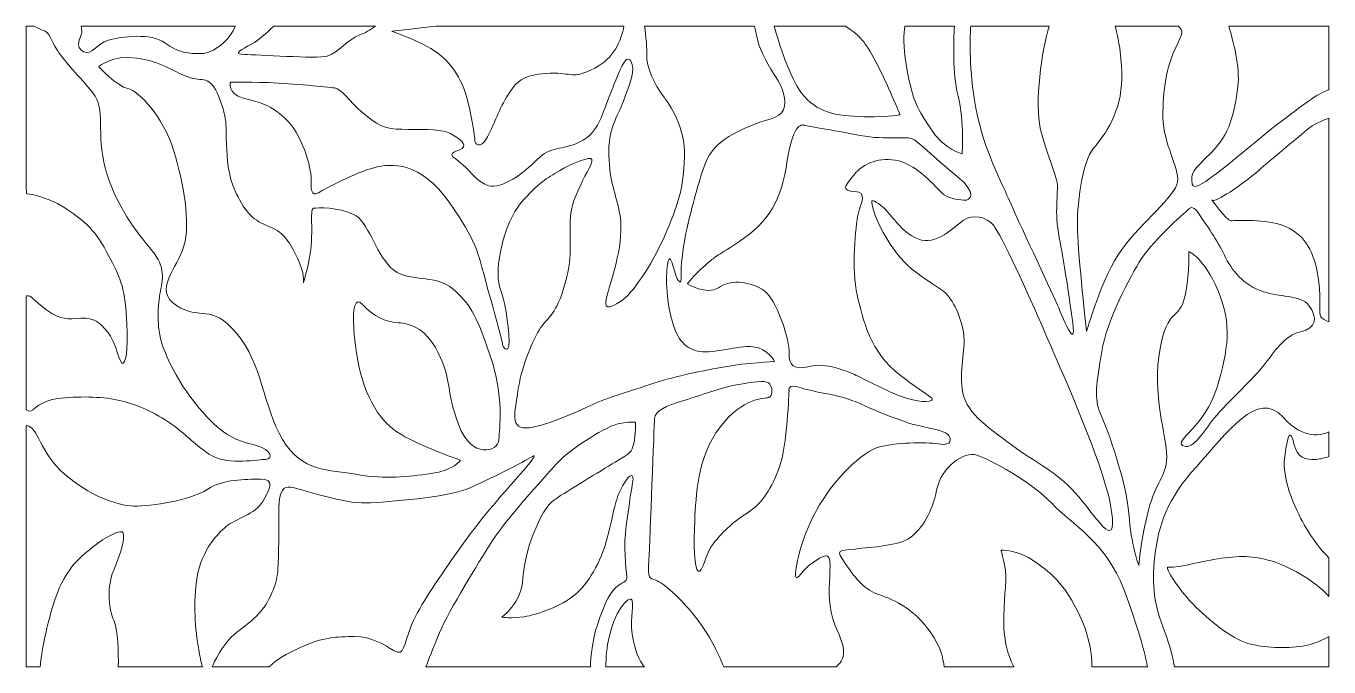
# Model space of a CAD drawing. Header units: millimetres. Extents: x -1200 to 1200, y -590 to 590.
import ezdxf

# ---------------------------------------------------------------- set-up
doc = ezdxf.new("R2010")
doc.units = ezdxf.units.MM
doc.header["$MEASUREMENT"] = 0
doc.layers.add('Layer 1', color=7, linetype='Continuous')

msp = doc.modelspace()

# ---------------------------------------------------------------- linework, layer by layer
at = {"layer": 'Layer 1', "color": 250, "lineweight": 20}
for points, knots in [([(-1200.05, -115.9021), (-1200.05, -115.9021), (-1200.05, 92.1774), (-1200.05, 92.1774), (-1199.5379, 92.8478), (-1199.0435, 93.2616), (-1198.5743, 93.3526), (-1190.216, 94.9749), (-1187.6726, 85.7826), (-1161.5074, 66.8566), (-1135.3427, 47.932), (-1123.9389, 50.826), (-1098.8912, 52.1111), (-1073.8443, 53.3963), (-1065.2561, 44.6835), (-1049.6998, 26.6284), (-1034.1432, 8.5728), (-1027.6093, -35.8704), (-1021.0753, -30.7781), (-1014.5417, -25.686), (-1011.1192, 5.3327), (-1015.4756, 61.813), (-1019.8311, 118.2937), (-1030.4099, 133.5701), (-1052.1885, 175.2365), (-1073.9678, 216.9023), (-1098.8581, 235.8834), (-1130.2822, 256.2537), (-1161.7066, 276.624), (-1199.1567, 281.5791), (-1199.1567, 281.5791), (-1199.1567, 281.5791), (-1200.05, 294.8905), (-1200.05, 294.8905), (-1200.05, 294.8905), (-1200.05, 589.9734), (-1200.05, 589.9734), (-1200.05, 589.9734), (-1185.0834, 589.9734), (-1185.0834, 589.9734), (-1179.0735, 586.4935), (-1173.5944, 583.7363), (-1169.8657, 582.7146), (-1156.0563, 578.9288), (-1157.0522, 567.8027), (-1142.2677, 544.9897), (-1127.4826, 522.1749), (-1102.6776, 498.7468), (-1077.1512, 467.2143), (-1051.6246, 435.6818), (-1072.3348, 394.833), (-1053.5513, 326.751), (-1034.7674, 258.6674), (-996.1853, 209.9582), (-968.8051, 177.5511), (-941.4261, 145.1444), (-948.7489, 124.1851), (-953.3486, 97.0935), (-957.9478, 70.0018), (-960.1884, 29.6634), (-946.0769, -5.0913), (-931.9653, -39.847), (-912.9875, -76.774), (-874.5455, -120.9411), (-836.1035, -165.1092), (-812.2594, -173.0729), (-778.1969, -181.7619), (-744.1344, -190.4511), (-746.567, -207.8283), (-758.7326, -207.8283), (-770.898, -207.8283), (-826.3712, -218.6891), (-857.0276, -201.3117), (-887.684, -183.9345), (-895.956, -169.4532), (-926.6126, -147.0079), (-957.2687, -124.5615), (-988.6095, -109.7083), (-1019.1615, -101.3582), (-1049.7134, -93.0082), (-1088.4787, -91.4197), (-1128.4282, -94.3917), (-1168.3775, -97.3638), (-1180.6796, -111.4247), (-1187.344, -116.6751), (-1194.0083, -121.9241), (-1199.8885, -116.6751), (-1199.8885, -116.6751), (-1199.8885, -116.6751), (-1200.05, -115.9021), (-1200.05, -115.9021)], [0, 0, 0, 0, 0.033333333, 0.033333333, 0.033333333, 0.066666667, 0.066666667, 0.066666667, 0.1, 0.1, 0.1, 0.133333333, 0.133333333, 0.133333333, 0.166666667, 0.166666667, 0.166666667, 0.2, 0.2, 0.2, 0.233333333, 0.233333333, 0.233333333, 0.266666667, 0.266666667, 0.266666667, 0.3, 0.3, 0.3, 0.333333333, 0.333333333, 0.333333333, 0.366666667, 0.366666667, 0.366666667, 0.4, 0.4, 0.4, 0.433333333, 0.433333333, 0.433333333, 0.466666667, 0.466666667, 0.466666667, 0.5, 0.5, 0.5, 0.533333333, 0.533333333, 0.533333333, 0.566666667, 0.566666667, 0.566666667, 0.6, 0.6, 0.6, 0.633333333, 0.633333333, 0.633333333, 0.666666667, 0.666666667, 0.666666667, 0.7, 0.7, 0.7, 0.733333333, 0.733333333, 0.733333333, 0.766666667, 0.766666667, 0.766666667, 0.8, 0.8, 0.8, 0.833333333, 0.833333333, 0.833333333, 0.866666667, 0.866666667, 0.866666667, 0.9, 0.9, 0.9, 0.933333333, 0.933333333, 0.933333333, 0.966666667, 0.966666667, 0.966666667, 1, 1, 1, 1]), ([(-1098.2996, 589.9734), (-1098.2996, 589.9734), (-815.0293, 589.9734), (-815.0293, 589.9734), (-823.3909, 564.0734), (-855.7658, 539.3072), (-876.8302, 539.3072), (-900.1878, 539.3072), (-918.9748, 540.063), (-944.363, 558.9515), (-969.7516, 577.8407), (-1024.2617, 570.8032), (-1047.9574, 564.0625), (-1071.6531, 557.3222), (-1077.9253, 534.5071), (-1094.3034, 542.804), (-1110.6813, 551.0992), (-1099.879, 569.766), (-1097.788, 575.4699), (-1097.0475, 577.4901), (-1097.4598, 583.3051), (-1098.2996, 589.9734)], [0, 0, 0, 0, 0.142857143, 0.142857143, 0.142857143, 0.285714286, 0.285714286, 0.285714286, 0.428571429, 0.428571429, 0.428571429, 0.571428571, 0.571428571, 0.571428571, 0.714285714, 0.714285714, 0.714285714, 0.857142857, 0.857142857, 0.857142857, 1, 1, 1, 1]), ([(-60.8589, 589.9734), (-60.8589, 589.9734), (141.7937, 589.9734), (141.7937, 589.9734), (143.8985, 580.3319), (146.1122, 570.3308), (147.7657, 563.1964), (152.0966, 544.5071), (170.2863, 512.2851), (181.5471, 495.5303), (192.8074, 478.7755), (202.7682, 452.3537), (194.9728, 435.5985), (187.1768, 418.8434), (164.2232, 419.4872), (130.4415, 404.6659), (96.6603, 389.8439), (66.0602, 372.3701), (53.3409, 342.0893), (40.6219, 311.8082), (27.4973, 258.6944), (20.1534, 230.0746), (12.8095, 201.4541), (6.5147, 156.7032), (6.5147, 136.4098), (6.5147, 116.1154), (6.4863, 117.6232), (1.4122, 121.258), (-3.6618, 124.8932), (-12.3061, 175.5042), (-16.8163, 158.1682), (-21.3263, 140.832), (-22.6942, 96.2881), (-11.6731, 53.2389), (-0.6515, 10.1898), (16.2021, -5.2918), (41.3227, -9.3685), (66.4434, -13.4469), (110.7472, 2.1847), (139.0654, -0.5338), (167.3829, -3.2527), (178.8016, -27.7185), (178.8016, -27.7185), (178.8016, -27.7185), (125.6775, -30.3818), (87.7297, -37.2254), (49.7818, -44.0701), (-2.9999, -54.0561), (-43.6146, -67.6106), (-84.2294, -81.1654), (-130.8583, -94.9772), (-157.4164, -107.1917), (-183.9746, -119.4066), (-235.9919, -144.2297), (-273.3102, -149.5461), (-310.6287, -154.8623), (-299.1152, -120.0096), (-293.9542, -81.612), (-288.7931, -43.2149), (-269.4431, 6.3327), (-254.957, 30.0427), (-240.4707, 53.7539), (-225.5019, 55.909), (-210.5326, 104.0484), (-195.5638, 152.1889), (-197.495, 174.4625), (-197.9781, 215.417), (-198.4607, 256.3724), (-191.6568, 268.0352), (-179.4255, 295.3344), (-167.1946, 322.634), (-155.5933, 337.1055), (-157.765, 344.2146), (-159.9365, 351.3237), (-193.815, 337.7517), (-217.2694, 323.5339), (-240.7236, 309.3152), (-256.6745, 301.8156), (-288.4897, 264.3126), (-320.3047, 226.8096), (-337.9258, 142.7838), (-327.6587, 110.7009), (-317.3912, 78.618), (-314.6532, 62.8312), (-310.5463, 22.0914), (-306.4394, -18.6485), (-321.8404, -3.3714), (-322.1826, 2.7399), (-322.5247, 8.8506), (-330.6045, 38.3397), (-350.3573, 109.4488), (-370.1099, 180.5586), (-368.7439, 191.0093), (-420.8831, 265.6349), (-473.0226, 340.2616), (-526.6516, 338.0443), (-559.425, 329.1776), (-592.1979, 320.3117), (-647.4784, 291.8921), (-661.538, 282.8881), (-675.5972, 273.8845), (-675.3023, 292.9342), (-674.897, 309.8371), (-674.4909, 326.7412), (-690.779, 391.8212), (-723.7543, 420.9536), (-756.7285, 450.0872), (-771.8423, 449.0644), (-800.3521, 457.2423), (-828.8615, 465.4199), (-823.7089, 486.3753), (-823.7089, 486.3753), (-823.7089, 486.3753), (-800.4593, 487.5824), (-753.503, 485.7681), (-706.5473, 483.9526), (-647.1401, 477.7679), (-632.1746, 476.0553), (-617.2094, 474.342), (-609.1904, 454.794), (-576.052, 427.2042), (-542.9127, 399.6138), (-529.6165, 400.1986), (-496.1262, 399.7656), (-462.636, 399.3322), (-432.5906, 399.9545), (-418.3527, 392.2142), (-404.1158, 384.4736), (-391.521, 375.9185), (-394.2592, 367.3627), (-396.9972, 358.8069), (-431.2217, 360.0298), (-407.4015, 344.1408), (-383.5808, 328.2511), (-371.8081, 302.9935), (-347.9885, 296.0674), (-324.1683, 289.1413), (-283.1521, 319.2619), (-258.4542, 344.3048), (-233.7565, 369.3493), (-213.9998, 360.5718), (-179.6709, 376.5349), (-145.3422, 392.497), (-139.157, 428.317), (-122.3957, 468.7611), (-105.6345, 509.2038), (-96.5742, 539.5372), (-86.1553, 525.3818), (-75.7359, 511.2268), (-88.8731, 481.5678), (-99.7453, 451.909), (-110.6172, 422.2502), (-128.0481, 402.0324), (-126.5699, 351.4333), (-125.0911, 300.8349), (-114.0026, 286.5345), (-105.8706, 240.3355), (-97.7388, 194.1363), (-119.7525, 128.8374), (-129.1682, 97.0436), (-138.5844, 65.2497), (-125.9087, 69.5614), (-104.9032, 83.0333), (-83.8989, 96.5048), (-49.688, 145.4314), (-24.2931, 202.4677), (1.1009, 259.5032), (11.1319, 292.2348), (12.8121, 348.7331), (14.4921, 405.2321), (-14.07, 444.7321), (-27.5106, 462.7302), (-40.9511, 480.7308), (-58.7603, 515.7299), (-56.7447, 535.73), (-55.5893, 547.189), (-58.3181, 571.3904), (-60.8589, 589.9734)], [0, 0, 0, 0, 0.016949153, 0.016949153, 0.016949153, 0.033898305, 0.033898305, 0.033898305, 0.050847458, 0.050847458, 0.050847458, 0.06779661, 0.06779661, 0.06779661, 0.084745763, 0.084745763, 0.084745763, 0.101694915, 0.101694915, 0.101694915, 0.118644068, 0.118644068, 0.118644068, 0.13559322, 0.13559322, 0.13559322, 0.152542373, 0.152542373, 0.152542373, 0.169491525, 0.169491525, 0.169491525, 0.186440678, 0.186440678, 0.186440678, 0.203389831, 0.203389831, 0.203389831, 0.220338983, 0.220338983, 0.220338983, 0.237288136, 0.237288136, 0.237288136, 0.254237288, 0.254237288, 0.254237288, 0.271186441, 0.271186441, 0.271186441, 0.288135593, 0.288135593, 0.288135593, 0.305084746, 0.305084746, 0.305084746, 0.322033898, 0.322033898, 0.322033898, 0.338983051, 0.338983051, 0.338983051, 0.355932203, 0.355932203, 0.355932203, 0.372881356, 0.372881356, 0.372881356, 0.389830508, 0.389830508, 0.389830508, 0.406779661, 0.406779661, 0.406779661, 0.423728814, 0.423728814, 0.423728814, 0.440677966, 0.440677966, 0.440677966, 0.457627119, 0.457627119, 0.457627119, 0.474576271, 0.474576271, 0.474576271, 0.491525424, 0.491525424, 0.491525424, 0.508474576, 0.508474576, 0.508474576, 0.525423729, 0.525423729, 0.525423729, 0.542372881, 0.542372881, 0.542372881, 0.559322034, 0.559322034, 0.559322034, 0.576271186, 0.576271186, 0.576271186, 0.593220339, 0.593220339, 0.593220339, 0.610169492, 0.610169492, 0.610169492, 0.627118644, 0.627118644, 0.627118644, 0.644067797, 0.644067797, 0.644067797, 0.661016949, 0.661016949, 0.661016949, 0.677966102, 0.677966102, 0.677966102, 0.694915254, 0.694915254, 0.694915254, 0.711864407, 0.711864407, 0.711864407, 0.728813559, 0.728813559, 0.728813559, 0.745762712, 0.745762712, 0.745762712, 0.762711864, 0.762711864, 0.762711864, 0.779661017, 0.779661017, 0.779661017, 0.796610169, 0.796610169, 0.796610169, 0.813559322, 0.813559322, 0.813559322, 0.830508475, 0.830508475, 0.830508475, 0.847457627, 0.847457627, 0.847457627, 0.86440678, 0.86440678, 0.86440678, 0.881355932, 0.881355932, 0.881355932, 0.898305085, 0.898305085, 0.898305085, 0.915254237, 0.915254237, 0.915254237, 0.93220339, 0.93220339, 0.93220339, 0.949152542, 0.949152542, 0.949152542, 0.966101695, 0.966101695, 0.966101695, 0.983050847, 0.983050847, 0.983050847, 1, 1, 1, 1]), ([(-743.734, 589.9734), (-743.734, 589.9734), (-556.4955, 589.9734), (-556.4955, 589.9734), (-565.9098, 583.1733), (-576.5309, 576.5243), (-585.2461, 573.7454), (-606.1021, 567.0957), (-625.9642, 539.7571), (-645.3305, 534.5853), (-664.6968, 529.4129), (-774.4369, 537.5412), (-797.7758, 537.5412), (-821.1144, 537.5412), (-803.2379, 547.1458), (-783.3752, 557.4901), (-773.4035, 562.6836), (-757.3003, 577.0013), (-743.734, 589.9734)], [0, 0, 0, 0, 0.166666667, 0.166666667, 0.166666667, 0.333333333, 0.333333333, 0.333333333, 0.5, 0.5, 0.5, 0.666666667, 0.666666667, 0.666666667, 0.833333333, 0.833333333, 0.833333333, 1, 1, 1, 1]), ([(-444.3878, 589.9734), (-444.3878, 589.9734), (-98.6115, 589.9734), (-98.6115, 589.9734), (-103.8858, 563.2712), (-117.3581, 529.8603), (-152.5665, 512.3971), (-195.9357, 490.8864), (-191.7312, 504.9006), (-234.602, 502.9822), (-277.472, 501.0638), (-293.4378, 494.1177), (-311.6374, 464.4975), (-329.8376, 434.8782), (-336.1898, 412.5097), (-350.1037, 386.2329), (-364.0176, 359.9547), (-374.7202, 374.2885), (-373.6496, 379.8624), (-372.5794, 385.4367), (-380.0717, 430.0281), (-388.6338, 460.2868), (-397.1964, 490.5446), (-418.0668, 527.9704), (-454.4569, 548.674), (-490.847, 569.3769), (-526.5022, 580.2294), (-526.5022, 580.2294), (-526.5022, 580.2294), (-492.8504, 584.4634), (-444.3878, 589.9734)], [0, 0, 0, 0, 0.1, 0.1, 0.1, 0.2, 0.2, 0.2, 0.3, 0.3, 0.3, 0.4, 0.4, 0.4, 0.5, 0.5, 0.5, 0.6, 0.6, 0.6, 0.7, 0.7, 0.7, 0.8, 0.8, 0.8, 0.9, 0.9, 0.9, 1, 1, 1, 1]), ([(178.1381, 589.9734), (178.1381, 589.9734), (309.3751, 589.9734), (309.3751, 589.9734), (338.1151, 569.5286), (343.7821, 563.6583), (365.2162, 523.9686), (387.2252, 483.2139), (409.5932, 427.015), (409.5932, 427.015), (409.5932, 427.015), (397.4496, 421.8526), (343.6678, 423.1423), (289.8875, 424.4338), (256.8065, 430.4629), (228.4005, 466.5828), (207.0772, 493.6958), (186.8829, 559.0615), (178.1381, 589.9734)], [0, 0, 0, 0, 0.166666667, 0.166666667, 0.166666667, 0.333333333, 0.333333333, 0.333333333, 0.5, 0.5, 0.5, 0.666666667, 0.666666667, 0.666666667, 0.833333333, 0.833333333, 0.833333333, 1, 1, 1, 1]), ([(418.6542, 589.9734), (418.6542, 589.9734), (510.0424, 589.9734), (510.0424, 589.9734), (508.4613, 562.2625), (506.577, 502.6489), (516.2874, 463.1542), (529.2991, 410.2359), (524.0944, 354.7355), (524.0944, 354.7355), (524.0944, 354.7355), (491.9993, 361.1889), (465.1087, 402.4914), (438.2187, 443.7947), (432.0842, 456.4591), (421.2123, 519.6524), (415.4696, 553.0306), (416.4504, 575.8587), (418.6542, 589.9734)], [0, 0, 0, 0, 0.166666667, 0.166666667, 0.166666667, 0.333333333, 0.333333333, 0.333333333, 0.5, 0.5, 0.5, 0.666666667, 0.666666667, 0.666666667, 0.833333333, 0.833333333, 0.833333333, 1, 1, 1, 1]), ([(540.1862, 589.9734), (540.1862, 589.9734), (684.4517, 589.9734), (684.4517, 589.9734), (670.8942, 546.6228), (657.6592, 446.1686), (668.3097, 401.9618), (680.3218, 352.1031), (696.7596, 319.1783), (699.2884, 301.3042), (701.8175, 283.4307), (693.598, 247.6831), (703.0816, 200.6469), (712.5649, 153.611), (715.726, 127.271), (726.4739, 55.7761), (737.2216, -15.719), (713.8294, 44.4872), (699.2884, 77.4122), (684.7475, 110.3381), (626.5835, 232.6318), (610.1457, 271.2018), (593.7079, 309.7708), (559.5684, 371.8591), (546.924, 453.7013), (536.4003, 521.818), (539.0134, 574.2867), (540.1862, 589.9734)], [0, 0, 0, 0, 0.111111111, 0.111111111, 0.111111111, 0.222222222, 0.222222222, 0.222222222, 0.333333333, 0.333333333, 0.333333333, 0.444444444, 0.444444444, 0.444444444, 0.555555556, 0.555555556, 0.555555556, 0.666666667, 0.666666667, 0.666666667, 0.777777778, 0.777777778, 0.777777778, 0.888888889, 0.888888889, 0.888888889, 1, 1, 1, 1]), ([(806.1218, 589.9734), (806.1218, 589.9734), (922.05, 589.9734), (922.05, 589.9734), (932.6015, 579.8658), (931.1369, 578.7398), (917.6548, 550.2675), (901.0656, 515.2298), (893.3955, 471.4641), (894.2328, 421.6131), (895.0705, 371.7625), (924.3852, 329.3894), (921.0353, 303.2173), (917.6846, 277.0455), (855.2617, 228.9503), (818.394, 178.8626), (781.5267, 128.7742), (753.4746, 27.4064), (753.4746, 27.4064), (753.4746, 27.4064), (738.2468, 166.9368), (736.6438, 212.2545), (735.0411, 257.5719), (745.4603, 341.0522), (766.2984, 364.9031), (787.137, 388.7551), (817.5927, 431.6873), (818.394, 493.7008), (818.9087, 533.5103), (811.4957, 569.3846), (806.1218, 589.9734)], [0, 0, 0, 0, 0.1, 0.1, 0.1, 0.2, 0.2, 0.2, 0.3, 0.3, 0.3, 0.4, 0.4, 0.4, 0.5, 0.5, 0.5, 0.6, 0.6, 0.6, 0.7, 0.7, 0.7, 0.8, 0.8, 0.8, 0.9, 0.9, 0.9, 1, 1, 1, 1]), ([(1015.2926, 589.9734), (1015.2926, 589.9734), (1199.95, 589.9734), (1199.95, 589.9734), (1199.95, 589.9734), (1199.95, 472.855), (1199.95, 472.855), (1198.2382, 472.2161), (1196.4458, 471.5203), (1194.5733, 470.7602), (1174.5317, 462.6273), (1145.6267, 440.3793), (1094.2528, 400.566), (1042.8788, 360.7517), (950.8338, 275.5486), (948.1579, 298.6416), (945.4823, 321.7342), (948.1579, 322.53), (982.9427, 356.7701), (1017.7272, 391.0099), (1025.7541, 429.2322), (1032.1758, 478.6013), (1036.7604, 513.8463), (1023.3445, 564.0994), (1015.2926, 589.9734)], [0, 0, 0, 0, 0.125, 0.125, 0.125, 0.25, 0.25, 0.25, 0.375, 0.375, 0.375, 0.5, 0.5, 0.5, 0.625, 0.625, 0.625, 0.75, 0.75, 0.75, 0.875, 0.875, 0.875, 1, 1, 1, 1]), ([(-1066.2669, 515.0113), (-1066.2669, 515.0113), (-1032.3859, 478.5673), (-1012.3838, 474.9233), (-992.382, 471.2797), (-947.5392, 422.7019), (-928.274, 361.5482), (-909.0089, 300.3935), (-897.0892, 226.9132), (-909.1557, 185.3922), (-921.2228, 143.8701), (-966.8508, 104.0329), (-923.1081, 75.4162), (-879.3657, 46.8003), (-859.7753, 80.9161), (-812.1052, 24.3398), (-764.4351, -32.2377), (-763.8003, -110.0693), (-727.6594, -171.2406), (-691.5184, -232.4115), (-643.18, -226.3616), (-589.8722, -235.7724), (-536.5641, -245.183), (-497.1412, -239.9667), (-454.5785, -234.0552), (-412.0158, -228.1448), (-399.5308, -209.5675), (-399.5308, -209.5675), (-399.5308, -209.5675), (-429.6086, -199.4344), (-477.2786, -178.3234), (-524.9488, -157.2131), (-553.6368, -135.3869), (-577.1591, -71.081), (-595.6403, -20.5588), (-609.3645, 109.4263), (-579.9969, 77.5387), (-558.9992, 54.7386), (-538.5689, 45.4505), (-514.7339, 43.7615), (-490.8994, 42.0725), (-459.6864, 32.7837), (-436.9865, -19.5705), (-414.2861, -71.9253), (-427.6898, -77.1308), (-403.7461, -143.0071), (-379.8027, -208.8841), (-330.0371, -194.101), (-329.0857, -171.4639), (-328.1353, -148.8276), (-318.826, -93.5101), (-345.658, -15.1117), (-372.4901, 63.2871), (-382.562, 78.6271), (-414.3605, 106.4606), (-446.1594, 134.2926), (-499.1575, 115.7374), (-528.4624, 145.4261), (-557.7666, 175.1147), (-569.3134, 230.3282), (-596.6932, 243.2908), (-624.0727, 256.2537), (-663.2753, 256.2537), (-670.7427, 254.4021), (-678.2097, 252.55), (-669.4117, 202.8255), (-677.8016, 163.5924), (-686.1907, 124.36), (-688.9877, 117.2263), (-688.9877, 117.2263), (-688.9877, 117.2263), (-686.1907, 134.4654), (-700.173, 162.4035), (-714.1549, 190.3417), (-722.9963, 209.4419), (-751.6773, 220.5746), (-780.3587, 231.7077), (-795.9461, 245.6239), (-812.7816, 281.8067), (-829.6159, 317.9901), (-829.6343, 346.9724), (-830.8939, 371.8032), (-832.1535, 396.6341), (-827.3607, 416.7097), (-844.8037, 459.6977), (-862.2472, 502.6858), (-874.2392, 485.6528), (-902.0395, 496.1973), (-929.839, 506.741), (-950.0754, 524.5744), (-996.1129, 530.9966), (-1042.1503, 537.4179), (-1066.2669, 515.0113), (-1066.2669, 515.0113)], [0, 0, 0, 0, 0.032258065, 0.032258065, 0.032258065, 0.064516129, 0.064516129, 0.064516129, 0.096774194, 0.096774194, 0.096774194, 0.129032258, 0.129032258, 0.129032258, 0.161290323, 0.161290323, 0.161290323, 0.193548387, 0.193548387, 0.193548387, 0.225806452, 0.225806452, 0.225806452, 0.258064516, 0.258064516, 0.258064516, 0.290322581, 0.290322581, 0.290322581, 0.322580645, 0.322580645, 0.322580645, 0.35483871, 0.35483871, 0.35483871, 0.387096774, 0.387096774, 0.387096774, 0.419354839, 0.419354839, 0.419354839, 0.451612903, 0.451612903, 0.451612903, 0.483870968, 0.483870968, 0.483870968, 0.516129032, 0.516129032, 0.516129032, 0.548387097, 0.548387097, 0.548387097, 0.580645161, 0.580645161, 0.580645161, 0.612903226, 0.612903226, 0.612903226, 0.64516129, 0.64516129, 0.64516129, 0.677419355, 0.677419355, 0.677419355, 0.709677419, 0.709677419, 0.709677419, 0.741935484, 0.741935484, 0.741935484, 0.774193548, 0.774193548, 0.774193548, 0.806451613, 0.806451613, 0.806451613, 0.838709677, 0.838709677, 0.838709677, 0.870967742, 0.870967742, 0.870967742, 0.903225806, 0.903225806, 0.903225806, 0.935483871, 0.935483871, 0.935483871, 0.967741935, 0.967741935, 0.967741935, 1, 1, 1, 1]), ([(18.1298, 115.4137), (18.1298, 115.4137), (53.433, 93.9381), (75.1965, 108.0825), (96.9594, 122.227), (126.7482, 121.8762), (155.3656, 105.6553), (183.9835, 89.4325), (207.027, 9.4136), (205.5115, -12.3901), (203.9953, -34.193), (214.4145, -44.1923), (243.3277, -36.5743), (272.2402, -28.9563), (312.4558, -45.5094), (326.1767, -51.8606), (339.8975, -58.2125), (381.1221, -79.0734), (405.0047, -89.3601), (428.887, -99.6474), (460.3111, -104.3236), (467.2245, -99.6474), (474.1379, -94.9716), (465.3395, -94.9716), (410.0325, -52.8886), (354.726, -10.8061), (341.5277, 49.0443), (330.8437, 94.8681), (320.1596, 140.6912), (327.7009, 222.9858), (332.7289, 243.5595), (337.7571, 264.1335), (350.3267, 284.7067), (326.4439, 285.6424), (302.5618, 286.5777), (306.3327, 293.1231), (324.5585, 315.5673), (342.7849, 338.0113), (372.3236, 350.1685), (407.5189, 341.7518), (442.7136, 333.3347), (476.0233, 293.1231), (486.7076, 282.8368), (497.3919, 272.5495), (514.1115, 270.827), (527.3847, 269.3643), (540.6577, 267.902), (551.9639, 283.2621), (516.5698, 311.7892), (481.1759, 340.3167), (444.7981, 376.1591), (433.4916, 382.0105), (422.1854, 387.8623), (386.6868, 379.299), (336.3083, 388.6694), (285.9302, 398.0397), (232.4029, 407.41), (232.4029, 407.41), (232.4029, 407.41), (213.0695, 417.1705), (202.2568, 342.7612), (191.4447, 268.352), (167.038, 228.5538), (114.7532, 193.9772), (62.4682, 159.4003), (74.0424, 169.5369), (50.8721, 149.3261), (27.7017, 129.1152), (18.1298, 115.4137), (18.1298, 115.4137)], [0, 0, 0, 0, 0.043478261, 0.043478261, 0.043478261, 0.086956522, 0.086956522, 0.086956522, 0.130434783, 0.130434783, 0.130434783, 0.173913043, 0.173913043, 0.173913043, 0.217391304, 0.217391304, 0.217391304, 0.260869565, 0.260869565, 0.260869565, 0.304347826, 0.304347826, 0.304347826, 0.347826087, 0.347826087, 0.347826087, 0.391304348, 0.391304348, 0.391304348, 0.434782609, 0.434782609, 0.434782609, 0.47826087, 0.47826087, 0.47826087, 0.52173913, 0.52173913, 0.52173913, 0.565217391, 0.565217391, 0.565217391, 0.608695652, 0.608695652, 0.608695652, 0.652173913, 0.652173913, 0.652173913, 0.695652174, 0.695652174, 0.695652174, 0.739130435, 0.739130435, 0.739130435, 0.782608696, 0.782608696, 0.782608696, 0.826086957, 0.826086957, 0.826086957, 0.869565217, 0.869565217, 0.869565217, 0.913043478, 0.913043478, 0.913043478, 0.956521739, 0.956521739, 0.956521739, 1, 1, 1, 1]), ([(1199.95, 420.6097), (1199.95, 420.6097), (1199.95, 45.6356), (1199.95, 45.6356), (1193.4026, 47.4725), (1187.5592, 51.8109), (1184.9357, 54.7386), (1180.3961, 59.8054), (1187.7734, 91.0493), (1177.5585, 140.8707), (1167.3437, 190.6922), (1145.0352, 210.4858), (1115.8015, 222.4857), (1086.5673, 234.4856), (1027.5961, 232.2356), (1019.5314, 231.4855), (1011.467, 230.7355), (979.7131, 276.4849), (984.2492, 269.7344), (988.7858, 262.9853), (1042.2133, 298.984), (1069.4307, 322.9842), (1096.6485, 346.9833), (1136.3995, 379.8652), (1159.3614, 398.9989), (1171.528, 409.1373), (1187.5621, 416.2043), (1199.95, 420.6097)], [0, 0, 0, 0, 0.111111111, 0.111111111, 0.111111111, 0.222222222, 0.222222222, 0.222222222, 0.333333333, 0.333333333, 0.333333333, 0.444444444, 0.444444444, 0.444444444, 0.555555556, 0.555555556, 0.555555556, 0.666666667, 0.666666667, 0.666666667, 0.777777778, 0.777777778, 0.777777778, 0.888888889, 0.888888889, 0.888888889, 1, 1, 1, 1]), ([(357.6977, 268.2217), (357.6977, 268.2217), (358.2368, 249.7793), (372.2472, 222.5173), (408.4981, 151.9817), (436.5969, 137.7445), (488.1065, 103.0435), (504.5702, 91.9529), (520.6081, 59.1567), (526.3309, 29.1488), (532.0529, -0.8601), (519.4919, -36.9736), (524.2112, -78.1712), (528.9305, -119.3683), (566.8862, -145.7389), (615.4975, -181.3305), (664.108, -216.9228), (696.0555, -228.9217), (732.4574, -269.1991), (768.8598, -309.4763), (809.9289, -383.0859), (799.6617, -303.9211), (789.3939, -224.7555), (702.589, -34.4817), (674.5868, 30.795), (646.5853, 96.0711), (595.5847, 206.2915), (582.4178, 222.4765), (569.2506, 238.6609), (543.4888, 244.624), (526.8871, 232.6982), (510.2852, 220.7731), (476.3719, 184.2739), (443.3918, 198.0138), (410.4122, 211.754), (396.6972, 239.6426), (380.376, 254.892), (364.0536, 270.1422), (357.6977, 268.2217), (357.6977, 268.2217)], [0, 0, 0, 0, 0.076923077, 0.076923077, 0.076923077, 0.153846154, 0.153846154, 0.153846154, 0.230769231, 0.230769231, 0.230769231, 0.307692308, 0.307692308, 0.307692308, 0.384615385, 0.384615385, 0.384615385, 0.461538462, 0.461538462, 0.461538462, 0.538461538, 0.538461538, 0.538461538, 0.615384615, 0.615384615, 0.615384615, 0.692307692, 0.692307692, 0.692307692, 0.769230769, 0.769230769, 0.769230769, 0.846153846, 0.846153846, 0.846153846, 0.923076923, 0.923076923, 0.923076923, 1, 1, 1, 1]), ([(849.643, -403.4747), (849.643, -403.4747), (835.3734, -364.5469), (831.4094, -307.926), (827.4458, -251.3053), (791.7714, -151.0389), (779.087, -123.9075), (766.4031, -96.7769), (771.9523, -67.286), (781.4656, -9.4854), (790.9787, 48.3148), (832.8107, 127.7079), (854.9086, 162.0176), (877.0056, 196.3286), (942.3384, 253.5135), (942.3384, 253.5135), (942.3384, 253.5135), (948.3507, 261.5923), (958.1482, 247.0816), (967.9444, 232.571), (992.3634, 199.7183), (1004.8465, 172.9494), (1017.3284, 146.1812), (1037.4303, 116.6046), (1073.4071, 102.8156), (1109.3835, 89.0273), (1146.7687, 96.7882), (1163.142, 75.2368), (1179.5152, 53.6861), (1176.996, 33.5395), (1147.3988, 26.9804), (1117.8012, 20.421), (1099.5392, -10.0319), (1078.7583, -36.2684), (1057.9771, -62.5044), (1004.7241, -110.5024), (985.1003, -136.4575), (965.4763, -162.4129), (946.7867, -192.2343), (930.6877, -182.4347), (914.5888, -172.6349), (971.7049, -147.672), (993.1699, -76.6212), (1014.6355, -5.5714), (1021.8241, 40.9464), (995.8981, 102.4868), (969.9722, 164.0255), (941.5774, 175.048), (941.5774, 175.048), (941.5774, 175.048), (943.4291, 116.2636), (932.3179, 83.1983), (921.2068, 50.1316), (897.75, 66.6645), (886.6388, -18.7553), (875.5281, -104.1768), (905.1573, -175.8194), (900.8364, -210.7227), (896.5159, -245.6256), (878.6338, -252.0831), (864.9547, -311.8759), (851.2745, -371.6693), (849.643, -403.4747), (849.643, -403.4747)], [0, 0, 0, 0, 0.047619048, 0.047619048, 0.047619048, 0.095238095, 0.095238095, 0.095238095, 0.142857143, 0.142857143, 0.142857143, 0.19047619, 0.19047619, 0.19047619, 0.238095238, 0.238095238, 0.238095238, 0.285714286, 0.285714286, 0.285714286, 0.333333333, 0.333333333, 0.333333333, 0.380952381, 0.380952381, 0.380952381, 0.428571429, 0.428571429, 0.428571429, 0.476190476, 0.476190476, 0.476190476, 0.523809524, 0.523809524, 0.523809524, 0.571428571, 0.571428571, 0.571428571, 0.619047619, 0.619047619, 0.619047619, 0.666666667, 0.666666667, 0.666666667, 0.714285714, 0.714285714, 0.714285714, 0.761904762, 0.761904762, 0.761904762, 0.80952381, 0.80952381, 0.80952381, 0.857142857, 0.857142857, 0.857142857, 0.904761905, 0.904761905, 0.904761905, 0.952380952, 0.952380952, 0.952380952, 1, 1, 1, 1]), ([(292.176, -590.0266), (292.176, -590.0266), (84.9976, -590.0266), (84.9976, -590.0266), (77.1021, -570.0529), (62.1677, -537.088), (39.8416, -507.1897), (4.8212, -460.2898), (-27.6651, -435.1551), (-39.9134, -430.3588), (-52.1621, -425.5636), (-54.7407, -430.3588), (-52.8066, -392.9489), (-50.8729, -355.5383), (-42.9715, -145.7558), (-42.2784, -132.3468), (-41.5848, -118.9377), (-22.8687, -109.6538), (11.7916, -99.3394), (46.4514, -89.025), (75.8718, -76.8418), (108.578, -70.7585), (141.2839, -64.6754), (159.2721, -62.2428), (167.4489, -67.1087), (175.6252, -71.9748), (176.443, -91.4418), (168.2662, -93.8744), (160.0899, -96.3087), (120.8427, -92.6581), (78.3249, -148.6242), (35.8071, -204.5893), (34.1717, -275.1547), (31.7184, -320.1704), (29.2656, -365.1864), (30.9012, -408.9858), (38.2599, -413.8527), (45.6187, -418.7189), (51.3421, -381.0027), (66.0602, -362.7532), (80.7777, -344.5032), (100.4012, -323.821), (128.202, -306.7877), (156.0017, -289.7548), (173.9896, -259.3384), (187.8902, -221.6222), (201.7904, -183.9061), (205.3945, -81.2995), (205.3945, -81.2995), (205.3945, -81.2995), (201.2576, -66.9362), (227.4571, -76.1695), (253.657, -85.4028), (294.2457, -86.3434), (337.0039, -105.5789), (379.7623, -124.8133), (422.3642, -141.6089), (449.134, -146.9201), (475.9039, -152.2313), (495.5348, -157.5428), (499.6994, -163.7384), (503.8633, -169.9347), (505.0532, -183.2121), (484.8271, -179.671), (464.601, -176.1307), (409.8719, -176.1307), (374.7737, -184.0971), (339.676, -192.0636), (285.2999, -247.8109), (255.867, -301.7908), (226.434, -355.7722), (215.4826, -411.7893), (217.5362, -422.9923), (219.5899, -434.1959), (229.8566, -410.7707), (248.3376, -398.5491), (266.8188, -386.3266), (281.878, -374.1051), (281.1934, -403.6416), (280.5089, -433.1774), (276.402, -455.5844), (283.2469, -489.1948), (290.0916, -522.8052), (308.573, -544.1933), (305.8347, -566.6014), (304.626, -576.4943), (299.6788, -583.8057), (292.176, -590.0266)], [0, 0, 0, 0, 0.034482759, 0.034482759, 0.034482759, 0.068965517, 0.068965517, 0.068965517, 0.103448276, 0.103448276, 0.103448276, 0.137931034, 0.137931034, 0.137931034, 0.172413793, 0.172413793, 0.172413793, 0.206896552, 0.206896552, 0.206896552, 0.24137931, 0.24137931, 0.24137931, 0.275862069, 0.275862069, 0.275862069, 0.310344828, 0.310344828, 0.310344828, 0.344827586, 0.344827586, 0.344827586, 0.379310345, 0.379310345, 0.379310345, 0.413793103, 0.413793103, 0.413793103, 0.448275862, 0.448275862, 0.448275862, 0.482758621, 0.482758621, 0.482758621, 0.517241379, 0.517241379, 0.517241379, 0.551724138, 0.551724138, 0.551724138, 0.586206897, 0.586206897, 0.586206897, 0.620689655, 0.620689655, 0.620689655, 0.655172414, 0.655172414, 0.655172414, 0.689655172, 0.689655172, 0.689655172, 0.724137931, 0.724137931, 0.724137931, 0.75862069, 0.75862069, 0.75862069, 0.793103448, 0.793103448, 0.793103448, 0.827586207, 0.827586207, 0.827586207, 0.862068966, 0.862068966, 0.862068966, 0.896551724, 0.896551724, 0.896551724, 0.931034483, 0.931034483, 0.931034483, 0.965517241, 0.965517241, 0.965517241, 1, 1, 1, 1]), ([(1199.95, -157.1463), (1199.95, -157.1463), (1199.95, -202.6435), (1199.95, -202.6435), (1192.7123, -205.0968), (1184.3559, -207.26), (1176.3529, -207.789), (1155.6873, -209.1566), (1141.9104, -205.0564), (1135.4812, -179.0901), (1129.0518, -153.1237), (1124.919, -156.5408), (1118.4897, -203.0056), (1112.0606, -249.4725), (1142.8712, -308.2917), (1157.3074, -333.2092), (1167.5642, -350.913), (1184.8143, -375.1183), (1199.95, -388.8856), (1199.95, -388.8856), (1199.95, -460.4383), (1199.95, -460.4383), (1191.3171, -450.8418), (1177.2294, -437.7872), (1155.5754, -424.2893), (1112.8438, -397.6525), (1082.8154, -389.9199), (1052.7878, -387.3416), (1022.76, -384.764), (980.4932, -392.7023), (950.8415, -399.6689), (921.1895, -406.6358), (908.7046, -406.6358), (903.2422, -406.6358), (897.7798, -406.6358), (923.5302, -449.5964), (954.7428, -479.7848), (985.9554, -509.9729), (1025.7516, -541.3213), (1056.1839, -548.289), (1086.6158, -555.2551), (1126.4124, -556.4166), (1157.6249, -550.6102), (1172.4972, -547.8443), (1187.8976, -540.5975), (1199.95, -533.7672), (1199.95, -533.7672), (1199.95, -590.0266), (1199.95, -590.0266), (1199.95, -590.0266), (915.5028, -590.0266), (915.5028, -590.0266), (912.8423, -574.4804), (907.5481, -551.0829), (897.1751, -524.3688), (878.4721, -476.2023), (872.7177, -441.9517), (879.1918, -386.2932), (885.6657, -330.6355), (900.9013, -281.2379), (956.3036, -220.8612), (1011.7058, -160.4851), (1068.6691, -76.8871), (1115.4878, -130.2959), (1153.2208, -173.3409), (1187.9061, -162.8431), (1199.95, -157.1463)], [0, 0, 0, 0, 0.045454545, 0.045454545, 0.045454545, 0.090909091, 0.090909091, 0.090909091, 0.136363636, 0.136363636, 0.136363636, 0.181818182, 0.181818182, 0.181818182, 0.227272727, 0.227272727, 0.227272727, 0.272727273, 0.272727273, 0.272727273, 0.318181818, 0.318181818, 0.318181818, 0.363636364, 0.363636364, 0.363636364, 0.409090909, 0.409090909, 0.409090909, 0.454545455, 0.454545455, 0.454545455, 0.5, 0.5, 0.5, 0.545454545, 0.545454545, 0.545454545, 0.590909091, 0.590909091, 0.590909091, 0.636363636, 0.636363636, 0.636363636, 0.681818182, 0.681818182, 0.681818182, 0.727272727, 0.727272727, 0.727272727, 0.772727273, 0.772727273, 0.772727273, 0.818181818, 0.818181818, 0.818181818, 0.863636364, 0.863636364, 0.863636364, 0.909090909, 0.909090909, 0.909090909, 0.954545455, 0.954545455, 0.954545455, 1, 1, 1, 1]), ([(-160.3714, -590.0266), (-160.3714, -590.0266), (-463.4034, -590.0266), (-463.4034, -590.0266), (-458.1259, -576.11), (-450.7227, -556.928), (-442.1339, -535.6273), (-424.8395, -492.7401), (-377.7618, -416.9702), (-347.0174, -366.9344), (-316.2726, -316.8984), (-246.9163, -243.8797), (-222.6781, -215.8284), (-198.4396, -187.7772), (-135.824, -151.7114), (-116.9719, -144.6982), (-98.12, -137.6853), (-77.2475, -139.6887), (-77.2475, -139.6887), (-77.2475, -139.6887), (-76.5745, -161.7294), (-80.6148, -178.76), (-84.6545, -195.7915), (-86.0006, -194.7898), (-114.952, -212.8227), (-143.9033, -230.8552), (-199.6765, -263.8386), (-226.6408, -282.1546), (-253.6043, -300.4706), (-282.3268, -378.9695), (-284.6716, -426.069), (-287.0161, -473.1674), (-323.945, -498.4615), (-323.945, -498.4615), (-323.945, -498.4615), (-305.1872, -501.0788), (-282.3268, -497.5898), (-259.4659, -494.1007), (-212.5725, -477.5289), (-189.1252, -457.4684), (-165.6793, -437.4072), (-141.0595, -399.0307), (-128.7504, -350.1871), (-116.4405, -301.3427), (-115.8545, -283.0271), (-100.6138, -255.9888), (-85.3735, -228.9502), (-81.8564, -238.5446), (-81.8564, -242.9054), (-81.8564, -247.2665), (-92.4076, -307.4484), (-95.9246, -344.081), (-99.4411, -380.714), (-92.9938, -421.7078), (-93.5798, -427.8125), (-94.166, -433.9188), (-108.8202, -436.5354), (-118.199, -448.7454), (-127.5779, -460.9571), (-132.2669, -467.9345), (-147.5078, -512.4167), (-157.1864, -540.6663), (-159.7726, -571.3731), (-160.3714, -590.0266)], [0, 0, 0, 0, 0.047619048, 0.047619048, 0.047619048, 0.095238095, 0.095238095, 0.095238095, 0.142857143, 0.142857143, 0.142857143, 0.19047619, 0.19047619, 0.19047619, 0.238095238, 0.238095238, 0.238095238, 0.285714286, 0.285714286, 0.285714286, 0.333333333, 0.333333333, 0.333333333, 0.380952381, 0.380952381, 0.380952381, 0.428571429, 0.428571429, 0.428571429, 0.476190476, 0.476190476, 0.476190476, 0.523809524, 0.523809524, 0.523809524, 0.571428571, 0.571428571, 0.571428571, 0.619047619, 0.619047619, 0.619047619, 0.666666667, 0.666666667, 0.666666667, 0.714285714, 0.714285714, 0.714285714, 0.761904762, 0.761904762, 0.761904762, 0.80952381, 0.80952381, 0.80952381, 0.857142857, 0.857142857, 0.857142857, 0.904761905, 0.904761905, 0.904761905, 0.952380952, 0.952380952, 0.952380952, 1, 1, 1, 1]), ([(-1174.0786, -590.0266), (-1173.5374, -583.8795), (-1168.9634, -537.1766), (-1150.1447, -476.2733), (-1129.9342, -410.8631), (-1104.165, -391.3154), (-1078.3958, -370.263), (-1052.6272, -349.2128), (-1023.8263, -335.1427), (-1020.9387, -343.735), (-1018.0513, -352.3274), (-1023.8263, -375.9567), (-1038.6237, -411.9371), (-1053.4203, -447.9186), (-1046.2022, -486.5841), (-1038.6237, -503.7692), (-1031.116, -520.7913), (-1029.2752, -564.1551), (-1030.2932, -590.0266), (-1030.2932, -590.0266), (-875.2395, -590.0266), (-875.2395, -590.0266), (-877.6313, -580.9397), (-880.0446, -570.2829), (-881.9879, -558.5464), (-888.1231, -521.4913), (-893.0788, -472.1544), (-884.6061, -423.3701), (-876.1333, -374.5862), (-847.0664, -344.1383), (-830.8849, -331.0057), (-814.7038, -317.8727), (-776.9474, -307.6577), (-764.6889, -286.4993), (-752.4306, -265.3405), (-739.6815, -243.4518), (-768.1217, -244.1814), (-796.5614, -244.9105), (-836.2789, -243.4518), (-866.1898, -263.1513), (-896.1005, -282.8511), (-969.1099, -294.6153), (-1001.5281, -293.7693), (-1033.9465, -292.9231), (-1084.2525, -273.6543), (-1129.1903, -235.1222), (-1174.1269, -196.5898), (-1178.468, -146.7613), (-1198.8136, -145.7687), (-1199.2322, -145.7483), (-1199.6432, -145.8481), (-1200.05, -145.9999), (-1200.05, -145.9999), (-1200.05, -590.0266), (-1200.05, -590.0266), (-1200.05, -590.0266), (-1174.0786, -590.0266), (-1174.0786, -590.0266)], [0, 0, 0, 0, 0.052631579, 0.052631579, 0.052631579, 0.105263158, 0.105263158, 0.105263158, 0.157894737, 0.157894737, 0.157894737, 0.210526316, 0.210526316, 0.210526316, 0.263157895, 0.263157895, 0.263157895, 0.315789474, 0.315789474, 0.315789474, 0.368421053, 0.368421053, 0.368421053, 0.421052632, 0.421052632, 0.421052632, 0.473684211, 0.473684211, 0.473684211, 0.526315789, 0.526315789, 0.526315789, 0.578947368, 0.578947368, 0.578947368, 0.631578947, 0.631578947, 0.631578947, 0.684210526, 0.684210526, 0.684210526, 0.736842105, 0.736842105, 0.736842105, 0.789473684, 0.789473684, 0.789473684, 0.842105263, 0.842105263, 0.842105263, 0.894736842, 0.894736842, 0.894736842, 0.947368421, 0.947368421, 0.947368421, 1, 1, 1, 1]), ([(-752.2383, -590.0266), (-752.2383, -590.0266), (-857.3243, -590.0266), (-857.3243, -590.0266), (-854.4492, -582.9906), (-839.1071, -547.7035), (-812.673, -526.9313), (-783.21, -503.7794), (-764.6712, -490.9727), (-749.7745, -459.4475), (-734.8775, -427.9216), (-735.9551, -416.3717), (-734.5862, -361.8828), (-733.2173, -307.3929), (-741.5061, -253.2626), (-712.282, -259.1593), (-683.0586, -265.0549), (-615.8277, -289.5693), (-573.7315, -288.0418), (-531.6357, -286.514), (-424.8557, -277.3474), (-388.2356, -262.5792), (-351.6156, -247.8109), (-281.4556, -211.1448), (-267.4232, -202.4872), (-253.3915, -193.8309), (-284.8782, -229.987), (-320.4713, -270.2183), (-356.0649, -310.4485), (-383.8647, -346.429), (-416.968, -394.2151), (-450.071, -442.0016), (-478.0925, -483.3065), (-491.4142, -516.3427), (-504.7354, -549.3788), (-502.7926, -571.2663), (-521.9422, -560.1164), (-541.0919, -548.9664), (-562.7303, -534.1757), (-595.4239, -534.1757), (-628.1175, -534.1757), (-652.5961, -534.927), (-693.6803, -553.8495), (-721.1747, -566.5125), (-738.5928, -575.5913), (-752.2383, -590.0266)], [0, 0, 0, 0, 0.066666667, 0.066666667, 0.066666667, 0.133333333, 0.133333333, 0.133333333, 0.2, 0.2, 0.2, 0.266666667, 0.266666667, 0.266666667, 0.333333333, 0.333333333, 0.333333333, 0.4, 0.4, 0.4, 0.466666667, 0.466666667, 0.466666667, 0.533333333, 0.533333333, 0.533333333, 0.6, 0.6, 0.6, 0.666666667, 0.666666667, 0.666666667, 0.733333333, 0.733333333, 0.733333333, 0.8, 0.8, 0.8, 0.866666667, 0.866666667, 0.866666667, 0.933333333, 0.933333333, 0.933333333, 1, 1, 1, 1]), ([(865.3664, -590.0266), (865.3664, -590.0266), (763.4831, -590.0266), (763.4831, -590.0266), (762.8315, -566.4265), (758.8064, -537.0224), (746.3464, -507.9389), (718.5458, -443.0514), (691.9094, -419.2633), (658.5091, -396.2543), (625.1083, -373.2449), (595.4194, -375.086), (595.4194, -375.086), (595.4194, -375.086), (606.5526, -405.4574), (604.6976, -432.1476), (602.8416, -458.8381), (599.1305, -505.7761), (602.223, -530.6259), (605.3157, -555.4757), (610.8825, -572.0415), (618.9231, -588.608), (619.1505, -589.0766), (619.3712, -589.55), (619.5878, -590.0266), (619.5878, -590.0266), (491.0498, -590.0266), (491.0498, -590.0266), (489.4546, -574.2317), (483.871, -551.6786), (467.2151, -527.7497), (436.1041, -483.0547), (400.5592, -467.1734), (372.4427, -457.3679), (344.3265, -447.5628), (329.8103, -430.1151), (309.8598, -401.1521), (289.9088, -372.1895), (296.7211, -376.5344), (327.3774, -372.9137), (358.0338, -369.2936), (408.6414, -367.1213), (429.5652, -351.1919), (450.4895, -335.2625), (469.2405, -305.773), (477.3301, -264.1066), (485.4193, -222.4406), (527.5256, -192.523), (551.3045, -200.0287), (575.0836, -207.5343), (652.6858, -249.6112), (689.8411, -289.1004), (726.996, -328.5903), (788.319, -357.8863), (822.6605, -448.7292), (857.0015, -539.5722), (865.7229, -589.8598), (865.7229, -589.8598), (865.7229, -589.8598), (865.3664, -590.0266), (865.3664, -590.0266)], [0, 0, 0, 0, 0.05, 0.05, 0.05, 0.1, 0.1, 0.1, 0.15, 0.15, 0.15, 0.2, 0.2, 0.2, 0.25, 0.25, 0.25, 0.3, 0.3, 0.3, 0.35, 0.35, 0.35, 0.4, 0.4, 0.4, 0.45, 0.45, 0.45, 0.5, 0.5, 0.5, 0.55, 0.55, 0.55, 0.6, 0.6, 0.6, 0.65, 0.65, 0.65, 0.7, 0.7, 0.7, 0.75, 0.75, 0.75, 0.8, 0.8, 0.8, 0.85, 0.85, 0.85, 0.9, 0.9, 0.9, 0.95, 0.95, 0.95, 1, 1, 1, 1]), ([(-61.0831, -590.0266), (-61.0831, -590.0266), (-131.8744, -590.0266), (-131.8744, -590.0266), (-132.0259, -574.203), (-130.6611, -554.3932), (-125.5468, -532.9053), (-113.2333, -481.1739), (-86.4338, -455.307), (-83.5364, -468.2397), (-80.6393, -481.1739), (-89.331, -507.0394), (-81.3639, -542.6047), (-73.3958, -578.1714), (-61.0831, -590.0266), (-61.0831, -590.0266)], [0, 0, 0, 0, 0.2, 0.2, 0.2, 0.4, 0.4, 0.4, 0.6, 0.6, 0.6, 0.8, 0.8, 0.8, 1, 1, 1, 1])]:
    msp.add_open_spline(points, degree=3, knots=knots, dxfattribs=at)

doc.saveas('drawing.dxf')
